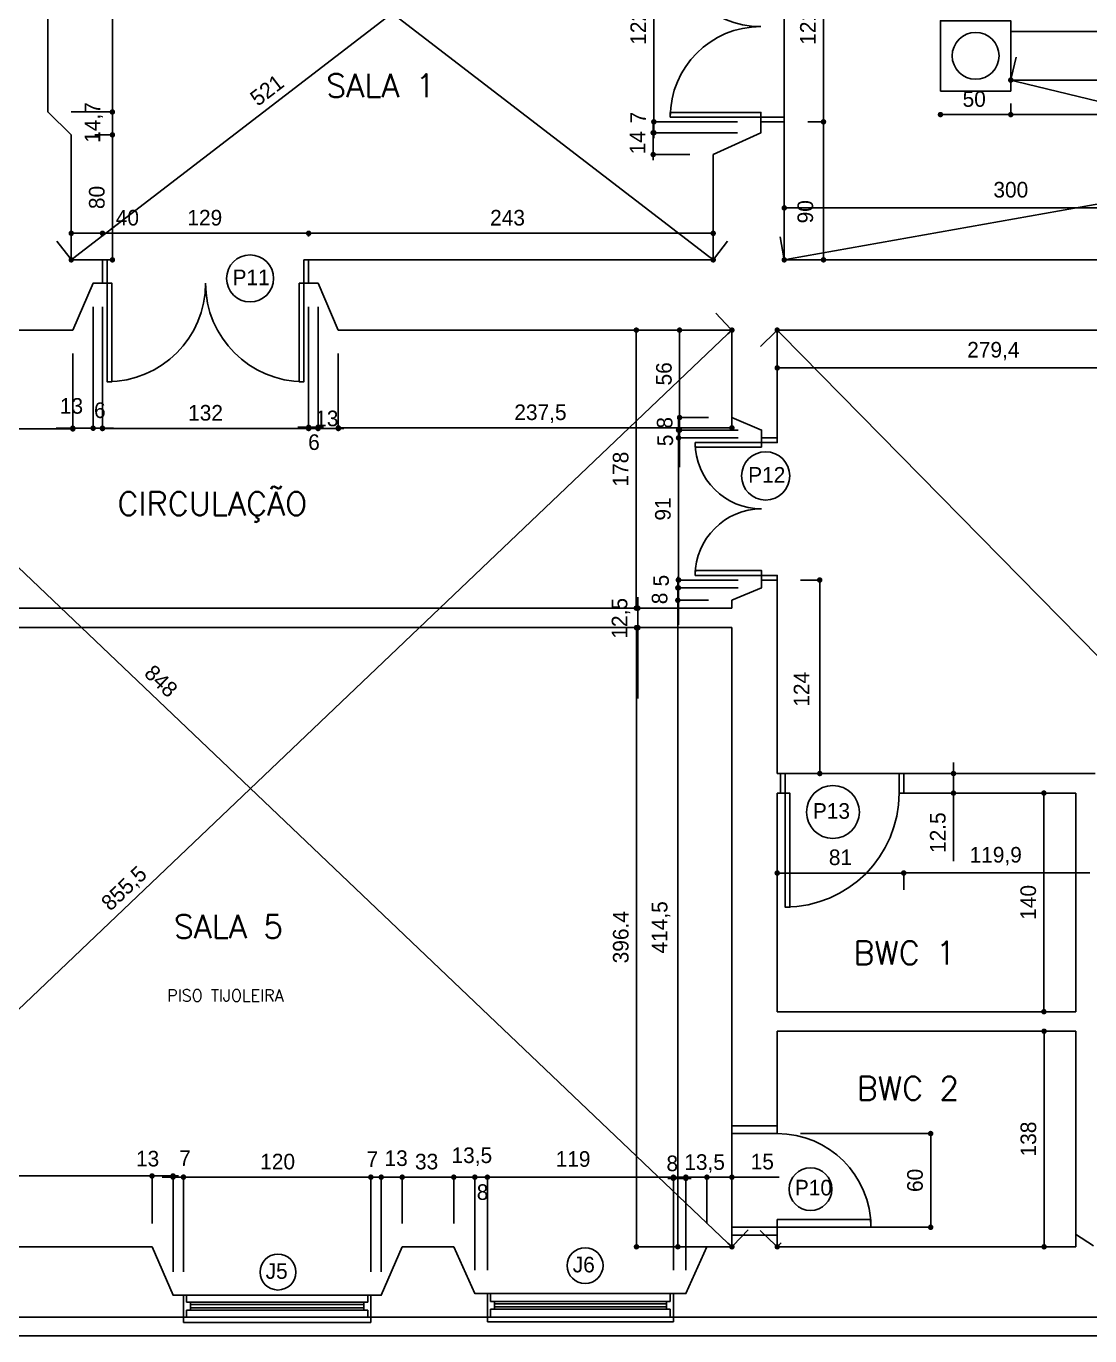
# Model space of a CAD drawing. Extents: x -1098 to 3016, y -832 to 644.
# Drawn here: x 2479.3 to 2615.4, y 141.3 to 309 of the extents above; entities that cross this region are included whole.
import ezdxf

# ---------------------------------------------------------------- set-up
doc = ezdxf.new("R2010")
doc.units = 0
doc.header["$MEASUREMENT"] = 0
doc.layers.get('0').update_dxf_attribs({"linetype": 'CONTINUOUS'})
doc.layers.get('DEFPOINTS').update_dxf_attribs({"linetype": 'CONTINUOUS'})
for name, color, linetype in [('AUXILIARES', 4, 'CONTINUOUS'), ('COTAS', 1, 'CONTINUOUS'), ('COTAS_INTERNAS', 1, 'CONTINUOUS'), ('ESQUADRIAS', 2, 'CONTINUOUS'), ('PAREDES', 7, 'CONTINUOUS'), ('TEXTO', 3, 'CONTINUOUS'), ('VARANDA', 1, 'CONTINUOUS')]:
    doc.layers.add(name, color=color, linetype=linetype)
doc.styles.add('ROMANS', font='romans')
doc.dimstyles.new('ISO-25', dxfattribs={"dimtxt": 10, "dimasz": 3.5, "dimexe": 1.25, "dimexo": 15, "dimgap": 5, "dimtad": 1, "dimdec": 1, "dimtxsty": 'STANDARD', "dimblk": 'DOT', "dimcen": 2.5, "dimclrd": 1, "dimclre": 1, "dimclrt": 2, "dimazin": 3, "dimtfac": 1, "dimtdec": 1, "dimtmove": 0, "dimatfit": 3})

# ---------------------------------------------------------------- blocks, each defined once
blk = doc.blocks.new('_DOT')
at = {"color": 0, "linetype": 'BYBLOCK'}
blk.add_line((-0.5, 0), (-1, 0), dxfattribs=at)
at = {"color": 0, "linetype": 'BYBLOCK', "const_width": 0.5}
blk.add_lwpolyline([(-0.25, 0, 1), (0.25, 0, 1)], format="xyb", close=True, dxfattribs=at)
blk = doc.blocks.new('*D116')
at = {"color": 1, "linetype": 'BYBLOCK'}
for p, q in [((2597.99, 214.04), (2597.99, 214.74)), ((2594.02, 213.34), (2598.24, 213.34)), ((2597.99, 213.34), (2597.99, 210.84)), ((2594.02, 210.84), (2598.24, 210.84)), ((2597.99, 210.14), (2597.99, 202.11))]:
    blk.add_line(p, q, dxfattribs=at)
at = {"layer": 'DEFPOINTS', "color": 0, "linetype": 'BYBLOCK'}
for p in [(2591.02, 213.34), (2591.02, 210.84), (2597.99, 210.84)]:
    blk.add_point(p, dxfattribs=at)
at = {"color": 1, "linetype": 'BYBLOCK', "xscale": 0.7000000000000001, "yscale": 0.7000000000000001, "zscale": 0.7000000000000001}
for p, rotation in [((2597.99, 213.34), 270), ((2597.99, 210.84), 90)]:
    blk.add_blockref('_DOT', p, dxfattribs=dict(at, rotation=rotation))
at = {"color": 2, "linetype": 'BYBLOCK', "insert": (2595.99, 205.77), "char_height": 2, "attachment_point": 5, "rotation": 90}
blk.add_mtext('12.5', dxfattribs=at)
blk = doc.blocks.new('*D117')
at = {"color": 1, "linetype": 'BYBLOCK'}
for p, q in [((2610.65, 210.84), (2609.32, 210.84)), ((2609.57, 210.14), (2609.57, 183.54)), ((2610.65, 182.84), (2609.32, 182.84))]:
    blk.add_line(p, q, dxfattribs=at)
at = {"layer": 'DEFPOINTS', "color": 0, "linetype": 'BYBLOCK'}
for p in [(2613.65, 210.84), (2609.57, 182.84), (2613.65, 182.84)]:
    blk.add_point(p, dxfattribs=at)
at = {"color": 1, "linetype": 'BYBLOCK', "xscale": 0.7000000000000001, "yscale": 0.7000000000000001, "zscale": 0.7000000000000001}
for p, rotation in [((2609.57, 210.84), 90), ((2609.57, 182.84), 270)]:
    blk.add_blockref('_DOT', p, dxfattribs=dict(at, rotation=rotation))
at = {"color": 2, "linetype": 'BYBLOCK', "insert": (2607.57, 196.84), "char_height": 2, "attachment_point": 5, "rotation": 90}
blk.add_mtext('140', dxfattribs=at)
blk = doc.blocks.new('*D119')
at = {"color": 1, "linetype": 'BYBLOCK'}
for p, q in [((2566.62, 232.02), (2557.15, 232.02)), ((2557.4, 231.32), (2557.4, 153.44)), ((2566.62, 152.74), (2557.15, 152.74))]:
    blk.add_line(p, q, dxfattribs=at)
at = {"layer": 'DEFPOINTS', "color": 0, "linetype": 'BYBLOCK'}
for p in [(2569.62, 232.02), (2557.4, 152.74), (2569.62, 152.74)]:
    blk.add_point(p, dxfattribs=at)
at = {"color": 1, "linetype": 'BYBLOCK', "xscale": 0.7000000000000001, "yscale": 0.7000000000000001, "zscale": 0.7000000000000001}
for p, rotation in [((2557.4, 232.02), 90), ((2557.4, 152.74), 270)]:
    blk.add_blockref('_DOT', p, dxfattribs=dict(at, rotation=rotation))
at = {"color": 2, "linetype": 'BYBLOCK', "insert": (2555.4, 192.38), "char_height": 2, "attachment_point": 5, "rotation": 90}
blk.add_mtext('396.4', dxfattribs=at)
blk = doc.blocks.new('*D120')
at = {"color": 1, "linetype": 'BYBLOCK'}
for p, q in [((2575.42, 198.44), (2575.42, 200.85)), ((2590.92, 200.6), (2576.12, 200.6)), ((2591.62, 198.44), (2591.62, 200.85))]:
    blk.add_line(p, q, dxfattribs=at)
at = {"layer": 'DEFPOINTS', "color": 0, "linetype": 'BYBLOCK'}
for p in [(2575.42, 200.6), (2575.42, 195.44), (2591.62, 195.44)]:
    blk.add_point(p, dxfattribs=at)
at = {"color": 1, "linetype": 'BYBLOCK', "xscale": 0.7000000000000001, "yscale": 0.7000000000000001, "zscale": 0.7000000000000001, "rotation": 180}
blk.add_blockref('_DOT', (2575.42, 200.6), dxfattribs=at)
at = {"color": 1, "linetype": 'BYBLOCK', "xscale": 0.7000000000000001, "yscale": 0.7000000000000001, "zscale": 0.7000000000000001}
blk.add_blockref('_DOT', (2591.62, 200.6), dxfattribs=at)
at = {"color": 2, "linetype": 'BYBLOCK', "insert": (2583.52, 202.6), "char_height": 2, "attachment_point": 5}
blk.add_mtext('81', dxfattribs=at)
blk = doc.blocks.new('*D121')
at = {"color": 1, "linetype": 'BYBLOCK'}
for p, q in [((2610.65, 180.34), (2609.34, 180.34)), ((2609.59, 179.64), (2609.59, 153.44)), ((2610.65, 152.74), (2609.34, 152.74))]:
    blk.add_line(p, q, dxfattribs=at)
at = {"layer": 'DEFPOINTS', "color": 0, "linetype": 'BYBLOCK'}
for p in [(2613.65, 180.34), (2609.59, 152.74), (2613.65, 152.74)]:
    blk.add_point(p, dxfattribs=at)
at = {"color": 1, "linetype": 'BYBLOCK', "xscale": 0.7000000000000001, "yscale": 0.7000000000000001, "zscale": 0.7000000000000001}
for p, rotation in [((2609.59, 180.34), 90), ((2609.59, 152.74), 270)]:
    blk.add_blockref('_DOT', p, dxfattribs=dict(at, rotation=rotation))
at = {"color": 2, "linetype": 'BYBLOCK', "insert": (2607.59, 166.54), "char_height": 2, "attachment_point": 5, "rotation": 90}
blk.add_mtext('138', dxfattribs=at)
blk = doc.blocks.new('*D122')
at = {"color": 1, "linetype": 'BYBLOCK'}
for p, q in [((2578.42, 167.24), (2595.32, 167.24)), ((2595.07, 166.54), (2595.07, 155.94)), ((2577.4, 155.24), (2595.32, 155.24))]:
    blk.add_line(p, q, dxfattribs=at)
at = {"layer": 'DEFPOINTS', "color": 0, "linetype": 'BYBLOCK'}
for p in [(2575.42, 167.24), (2574.4, 155.24), (2595.07, 155.24)]:
    blk.add_point(p, dxfattribs=at)
at = {"color": 1, "linetype": 'BYBLOCK', "xscale": 0.7000000000000001, "yscale": 0.7000000000000001, "zscale": 0.7000000000000001}
for p, rotation in [((2595.07, 167.24), 90), ((2595.07, 155.24), 270)]:
    blk.add_blockref('_DOT', p, dxfattribs=dict(at, rotation=rotation))
at = {"color": 2, "linetype": 'BYBLOCK', "insert": (2593.07, 161.24), "char_height": 2, "attachment_point": 5, "rotation": 90}
blk.add_mtext('60', dxfattribs=at)
blk = doc.blocks.new('*D126')
at = {"color": 1, "linetype": 'BYBLOCK'}
for p, q in [((2566.62, 270.12), (2562.67, 270.12)), ((2562.92, 269.42), (2562.92, 259.62)), ((2566.62, 258.92), (2562.67, 258.92))]:
    blk.add_line(p, q, dxfattribs=at)
at = {"layer": 'DEFPOINTS', "color": 0, "linetype": 'BYBLOCK'}
for p in [(2569.62, 270.12), (2562.92, 258.92), (2569.62, 258.92)]:
    blk.add_point(p, dxfattribs=at)
at = {"color": 1, "linetype": 'BYBLOCK', "xscale": 0.7000000000000001, "yscale": 0.7000000000000001, "zscale": 0.7000000000000001}
for p, rotation in [((2562.92, 270.12), 90), ((2562.92, 258.92), 270)]:
    blk.add_blockref('_DOT', p, dxfattribs=dict(at, rotation=rotation))
at = {"color": 2, "linetype": 'BYBLOCK', "insert": (2560.92, 264.52), "char_height": 2, "attachment_point": 5, "rotation": 90}
blk.add_mtext('56', dxfattribs=at)
blk = doc.blocks.new('*D127')
at = {"color": 1, "linetype": 'BYBLOCK'}
for p, q in [((2489.02, 273.12), (2489.02, 257.27)), ((2515.42, 273.12), (2515.42, 257.27)), ((2489.72, 257.52), (2514.72, 257.52))]:
    blk.add_line(p, q, dxfattribs=at)
at = {"layer": 'DEFPOINTS', "color": 0, "linetype": 'BYBLOCK'}
for p in [(2489.02, 276.12), (2515.42, 276.12), (2515.42, 257.52)]:
    blk.add_point(p, dxfattribs=at)
at = {"color": 1, "linetype": 'BYBLOCK', "xscale": 0.7000000000000001, "yscale": 0.7000000000000001, "zscale": 0.7000000000000001, "rotation": 180}
blk.add_blockref('_DOT', (2489.02, 257.52), dxfattribs=at)
at = {"color": 1, "linetype": 'BYBLOCK', "xscale": 0.7000000000000001, "yscale": 0.7000000000000001, "zscale": 0.7000000000000001}
blk.add_blockref('_DOT', (2515.42, 257.52), dxfattribs=at)
at = {"color": 2, "linetype": 'BYBLOCK', "insert": (2502.22, 259.52), "char_height": 2, "attachment_point": 5}
blk.add_mtext('132', dxfattribs=at)
blk = doc.blocks.new('*D128')
at = {"color": 1, "linetype": 'BYBLOCK'}
for p, q in [((2570.42, 256.32), (2562.54, 256.32)), ((2562.79, 255.62), (2562.79, 238.82)), ((2570.42, 238.12), (2562.54, 238.12))]:
    blk.add_line(p, q, dxfattribs=at)
at = {"layer": 'DEFPOINTS', "color": 0, "linetype": 'BYBLOCK'}
for p in [(2573.42, 256.32), (2562.79, 238.12), (2573.42, 238.12)]:
    blk.add_point(p, dxfattribs=at)
at = {"color": 1, "linetype": 'BYBLOCK', "xscale": 0.7000000000000001, "yscale": 0.7000000000000001, "zscale": 0.7000000000000001}
for p, rotation in [((2562.79, 256.32), 90), ((2562.79, 238.12), 270)]:
    blk.add_blockref('_DOT', p, dxfattribs=dict(at, rotation=rotation))
at = {"color": 2, "linetype": 'BYBLOCK', "insert": (2560.79, 247.22), "char_height": 2, "attachment_point": 5, "rotation": 90}
blk.add_mtext('91', dxfattribs=at)
blk = doc.blocks.new('*D129')
at = {"color": 1, "linetype": 'BYBLOCK'}
for p, q in [((2566.62, 270.12), (2557.13, 270.12)), ((2557.38, 269.42), (2557.38, 235.22)), ((2566.62, 234.52), (2557.13, 234.52))]:
    blk.add_line(p, q, dxfattribs=at)
at = {"layer": 'DEFPOINTS', "color": 0, "linetype": 'BYBLOCK'}
for p in [(2569.62, 270.12), (2557.38, 234.52), (2569.62, 234.52)]:
    blk.add_point(p, dxfattribs=at)
at = {"color": 1, "linetype": 'BYBLOCK', "xscale": 0.7000000000000001, "yscale": 0.7000000000000001, "zscale": 0.7000000000000001}
for p, rotation in [((2557.38, 270.12), 90), ((2557.38, 234.52), 270)]:
    blk.add_blockref('_DOT', p, dxfattribs=dict(at, rotation=rotation))
at = {"color": 2, "linetype": 'BYBLOCK', "insert": (2555.38, 252.32), "char_height": 2, "attachment_point": 5, "rotation": 90}
blk.add_mtext('178', dxfattribs=at)

msp = doc.modelspace()

# ---------------------------------------------------------------- linework, layer by layer
at = {"layer": 'AUXILIARES', "color": 1}
msp.add_lwpolyline([(2576.323, 320.595), (2576.323, 297.395)], dxfattribs=at)
at = {"layer": 'COTAS', "color": 1}
for p, q in [((2581.343, 297.495), (2581.343, 320.495)), ((2606.033, 305.054), (2605.383, 302.383)), ((2606.004, 301.974), (2699.143, 279.285)), ((2577.013, 279.242), (2691.534, 299.597)), ((2605.323, 299.14), (2605.323, 297.469)), ((2596.323, 297.74), (2596.323, 297.469)), ((2597.023, 297.719), (2604.623, 297.719)), ((2605.323, 297.74), (2605.323, 297.469)), ((2606.023, 297.719), (2691.523, 297.719)), ((2579.323, 296.795), (2581.593, 296.795)), ((2579.323, 296.795), (2581.593, 296.795)), ((2581.343, 279.82), (2581.343, 296.095)), ((2576.323, 282.12), (2576.323, 286.018)), ((2577.023, 285.768), (2635.843, 285.768)), ((2575.798, 282.073), (2576.28, 279.366)), ((2579.323, 279.12), (2581.593, 279.12)), ((2578.423, 238.12), (2581.117, 238.12)), ((2578.423, 213.34), (2581.117, 213.34)), ((2591.623, 198.44), (2591.623, 200.855))]:
    msp.add_line(p, q, dxfattribs=at)
at = {"layer": 'COTAS_INTERNAS', "color": 1}
for p, q in [((2485.578, 279.546), (2566.668, 341.893)), ((2485.578, 341.893), (2566.668, 279.546)), ((2490.294, 323.96), (2490.294, 298.76)), ((2559.624, 320.495), (2559.624, 297.495)), ((2490.294, 298.76), (2490.294, 299.46)), ((2485.023, 298.06), (2490.544, 298.06)), ((2485.023, 298.06), (2490.544, 298.06)), ((2490.294, 298.06), (2490.294, 295.12)), ((2559.629, 297.495), (2559.629, 298.195)), ((2570.323, 295.395), (2559.29, 295.395)), ((2570.323, 296.795), (2559.374, 296.795)), ((2570.323, 296.795), (2559.379, 296.795)), ((2570.323, 295.395), (2559.379, 295.395)), ((2559.54, 296.095), (2559.54, 296.795)), ((2559.54, 295.395), (2559.54, 292.595)), ((2559.629, 296.795), (2559.629, 295.395)), ((2488.023, 295.12), (2490.544, 295.12)), ((2488.023, 295.12), (2490.544, 295.12)), ((2490.294, 294.42), (2490.294, 279.82)), ((2490.294, 294.42), (2490.294, 286.053)), ((2564.223, 292.595), (2559.29, 292.595)), ((2564.223, 292.595), (2559.29, 292.595)), ((2485.023, 282.12), (2485.023, 282.77)), ((2485.723, 282.52), (2488.323, 282.52)), ((2489.023, 282.12), (2489.023, 282.77)), ((2489.023, 282.12), (2489.023, 282.77)), ((2489.023, 282.52), (2494.723, 282.52)), ((2489.723, 282.52), (2514.723, 282.52)), ((2515.423, 282.12), (2515.423, 282.77)), ((2515.423, 282.12), (2515.423, 282.767)), ((2516.123, 282.517), (2566.523, 282.517)), ((2567.223, 282.12), (2567.223, 282.767)), ((2483.195, 281.498), (2484.871, 279.318)), ((2569.052, 281.498), (2567.376, 279.318)), ((2488.023, 279.12), (2490.544, 279.12)), ((2487.823, 273.12), (2487.823, 257.309)), ((2487.823, 273.12), (2487.823, 257.309)), ((2489.023, 273.12), (2489.023, 264.774)), ((2489.023, 273.12), (2489.023, 257.309)), ((2515.423, 273.12), (2515.423, 257.426)), ((2516.623, 273.12), (2516.623, 257.273)), ((2516.623, 273.12), (2516.623, 257.426)), ((2567.555, 272.293), (2569.451, 270.301)), ((2446.83, 153.222), (2569.116, 269.637)), ((2446.83, 269.637), (2569.116, 153.222)), ((2573.284, 268.017), (2575.245, 269.944)), ((2575.914, 269.62), (2690.293, 153.239)), ((2485.223, 267.12), (2485.223, 257.224)), ((2485.223, 267.12), (2485.223, 257.309)), ((2519.223, 267.12), (2519.223, 257.273)), ((2519.223, 267.12), (2519.223, 257.355)), ((2569.623, 267.12), (2569.623, 257.355)), ((2575.423, 267.12), (2575.423, 265.028)), ((2576.123, 265.278), (2631.703, 265.278)), ((2562.92, 259.62), (2562.92, 260.32)), ((2566.623, 258.92), (2562.67, 258.92)), ((2562.787, 258.02), (2562.787, 258.72)), ((2562.92, 258.92), (2562.92, 257.32)), ((2484.523, 257.474), (2447.023, 257.474)), ((2487.123, 257.559), (2483.09, 257.559)), ((2487.823, 257.559), (2485.223, 257.559)), ((2489.023, 257.559), (2487.823, 257.559)), ((2488.523, 257.559), (2489.223, 257.559)), ((2489.723, 257.559), (2490.423, 257.559)), ((2514.723, 257.676), (2514.023, 257.676)), ((2515.923, 257.523), (2515.223, 257.523)), ((2515.423, 257.676), (2516.623, 257.676)), ((2516.623, 257.523), (2519.223, 257.523)), ((2519.923, 257.605), (2568.923, 257.605)), ((2570.423, 257.32), (2562.537, 257.32)), ((2570.423, 257.32), (2562.67, 257.32)), ((2562.787, 257.32), (2562.787, 256.32)), ((2562.92, 256.62), (2562.92, 252.586)), ((2570.423, 256.32), (2562.537, 256.32)), ((2562.787, 255.62), (2562.787, 251.586)), ((2562.695, 237.82), (2562.695, 238.52)), ((2562.763, 238.82), (2562.763, 239.52)), ((2570.423, 237.12), (2562.445, 237.12)), ((2570.423, 238.12), (2562.513, 238.12)), ((2570.423, 237.12), (2562.513, 237.12)), ((2562.695, 237.12), (2562.695, 235.52)), ((2562.763, 238.12), (2562.763, 237.12)), ((2580.867, 214.04), (2580.867, 237.42)), ((2557.58, 235.22), (2557.58, 235.92)), ((2566.623, 235.52), (2562.445, 235.52)), ((2566.623, 235.52), (2562.445, 235.52)), ((2562.695, 234.82), (2562.695, 153.44)), ((2562.695, 234.82), (2562.695, 230.786)), ((2562.763, 236.42), (2562.763, 232.386)), ((2566.623, 234.52), (2557.33, 234.52)), ((2557.58, 234.52), (2557.58, 232.02)), ((2566.623, 232.02), (2557.33, 232.02)), ((2557.58, 231.32), (2557.58, 222.953)), ((2615.446, 200.605), (2592.323, 200.605)), ((2447.023, 161.813), (2494.668, 161.813)), ((2494.668, 161.813), (2493.968, 161.813)), ((2495.018, 161.813), (2494.668, 161.813)), ((2495.018, 161.813), (2494.668, 161.813)), ((2495.368, 155.74), (2495.368, 162.063)), ((2495.368, 155.74), (2495.368, 162.063)), ((2495.368, 161.813), (2498.055, 161.813)), ((2497.355, 161.665), (2496.655, 161.665)), ((2498.055, 149.54), (2498.055, 162.063)), ((2498.055, 149.54), (2498.055, 161.915)), ((2498.055, 161.665), (2499.386, 161.665)), ((2498.405, 161.813), (2498.755, 161.813)), ((2499.386, 149.54), (2499.386, 161.915)), ((2499.386, 149.54), (2499.386, 161.901)), ((2500.086, 161.665), (2507.12, 161.665)), ((2500.086, 161.651), (2522.686, 161.651)), ((2522.686, 161.651), (2515.653, 161.651)), ((2524.018, 161.651), (2523.318, 161.651)), ((2523.386, 149.54), (2523.386, 161.901)), ((2523.386, 149.54), (2523.386, 161.901)), ((2524.718, 161.651), (2523.386, 161.651)), ((2524.718, 149.54), (2524.718, 161.901)), ((2524.718, 149.54), (2524.718, 161.901)), ((2524.718, 161.651), (2527.404, 161.651)), ((2525.418, 161.651), (2526.118, 161.651)), ((2527.404, 155.74), (2527.404, 161.901)), ((2527.404, 155.74), (2527.404, 161.901)), ((2528.104, 161.651), (2533.304, 161.651)), ((2528.104, 161.651), (2536.471, 161.651)), ((2533.304, 161.651), (2532.604, 161.651)), ((2534.004, 155.74), (2534.004, 161.901)), ((2534.004, 155.74), (2534.004, 161.901)), ((2534.004, 161.651), (2536.704, 161.651)), ((2536.004, 161.651), (2535.304, 161.651)), ((2536.704, 149.74), (2536.704, 161.901)), ((2536.704, 149.74), (2536.704, 161.901)), ((2536.704, 161.651), (2538.304, 161.651)), ((2537.404, 161.651), (2545.771, 161.651)), ((2538.304, 149.74), (2538.304, 161.901)), ((2538.304, 149.74), (2538.304, 161.901)), ((2539.004, 161.651), (2561.423, 161.651)), ((2539.004, 161.651), (2543.038, 161.651)), ((2562.123, 149.74), (2562.123, 161.901)), ((2562.123, 149.74), (2562.123, 161.753)), ((2563.723, 161.503), (2562.123, 161.503)), ((2563.023, 161.651), (2562.323, 161.651)), ((2563.723, 149.74), (2563.723, 161.901)), ((2563.723, 149.74), (2563.723, 161.753)), ((2563.723, 161.651), (2566.423, 161.651)), ((2565.723, 161.649), (2565.023, 161.649)), ((2566.423, 155.74), (2566.423, 161.901)), ((2566.423, 155.74), (2566.423, 161.899)), ((2566.423, 161.649), (2569.623, 161.649)), ((2567.123, 161.651), (2575.49, 161.651)), ((2569.623, 155.74), (2569.623, 161.899)), ((2570.323, 161.649), (2575.69, 161.649)), ((2571.692, 154.913), (2569.796, 152.921)), ((2573.249, 154.807), (2575.242, 152.912)), ((2613.615, 154.349), (2615.935, 152.874)), ((2566.623, 152.74), (2562.445, 152.74))]:
    msp.add_line(p, q, dxfattribs=at)
at = {"layer": 'COTAS_INTERNAS', "color": 1, "const_width": 0.35}
for points in [[(2495.193, 161.813, 1), (2495.543, 161.813, 1)], [(2495.193, 161.813, 1), (2495.543, 161.813, 1)], [(2498.23, 161.813, 1), (2497.88, 161.813, 1)]]:
    msp.add_lwpolyline(points, format="xyb", close=True, dxfattribs=at)
at = {"layer": 'ESQUADRIAS'}
for points in [[(2573.323, 297.395), (2561.723, 297.395), (2561.723, 297.995), (2573.323, 297.995)], [(2573.323, 296.795), (2576.323, 296.795), (2576.323, 297.395), (2573.323, 297.395)], [(2489.023, 279.12), (2489.623, 279.12), (2489.623, 276.12), (2489.023, 276.12)], [(2514.823, 279.12), (2515.423, 279.12), (2515.423, 276.12), (2514.823, 276.12)], [(2489.623, 276.12), (2490.223, 276.12), (2490.223, 263.52), (2489.623, 263.52)], [(2514.223, 276.12), (2514.823, 276.12), (2514.823, 263.52), (2514.223, 263.52)], [(2573.423, 255.12), (2564.923, 255.12), (2564.923, 255.72), (2573.423, 255.72)], [(2573.423, 255.72), (2575.423, 255.72), (2575.423, 256.32), (2573.423, 256.32)], [(2573.423, 238.72), (2564.923, 238.72), (2564.923, 239.32), (2573.423, 239.32)], [(2573.423, 238.12), (2575.423, 238.12), (2575.423, 238.72), (2573.423, 238.72)], [(2575.823, 210.84), (2576.423, 210.84), (2576.423, 213.34), (2575.823, 213.34)], [(2591.023, 210.84), (2591.623, 210.84), (2591.623, 213.34), (2591.023, 213.34)], [(2576.423, 210.84), (2577.023, 210.84), (2577.023, 196.24), (2576.423, 196.24)]]:
    msp.add_lwpolyline(points, close=True, dxfattribs=at)
at = {"layer": 'ESQUADRIAS', "color": 1}
msp.add_lwpolyline([(2591.023, 213.34), (2576.423, 213.34)], dxfattribs=at)
at = {"layer": 'ESQUADRIAS'}
for points in [[(2575.423, 168.24), (2569.623, 168.24)], [(2569.623, 168.24), (2569.623, 167.24)], [(2575.423, 168.24), (2575.423, 167.24)], [(2575.423, 167.24), (2569.623, 167.24)], [(2569.623, 167.24), (2569.623, 155.24)], [(2575.423, 156.24), (2587.423, 156.24)], [(2575.423, 156.24), (2575.423, 155.24)], [(2587.423, 156.24), (2587.423, 155.24)], [(2575.423, 155.24), (2569.623, 155.24)], [(2569.623, 155.24), (2569.623, 154.24)], [(2575.423, 155.24), (2587.423, 155.24)], [(2575.423, 155.24), (2575.423, 154.24)], [(2575.423, 154.24), (2569.623, 154.24)], [(2499.786, 145.64), (2499.786, 146.54), (2499.386, 146.54)], [(2499.386, 146.54), (2499.786, 146.54)], [(2499.386, 146.54), (2499.386, 143.74), (2499.786, 143.74), (2499.786, 144.64)], [(2499.786, 146.54), (2522.986, 146.54)], [(2522.986, 145.64), (2522.986, 146.54), (2523.386, 146.54)], [(2523.386, 146.54), (2523.386, 143.74), (2522.986, 143.74), (2522.986, 144.64)], [(2523.386, 146.54), (2522.986, 146.54)], [(2538.304, 146.74), (2538.304, 143.74), (2538.704, 143.74), (2538.704, 144.74)], [(2538.704, 145.74), (2538.704, 146.74), (2538.304, 146.74)], [(2538.704, 146.74), (2561.723, 146.74)], [(2562.123, 146.74), (2562.123, 143.74), (2561.723, 143.74), (2561.723, 144.74)], [(2561.723, 145.74), (2561.723, 146.74), (2562.123, 146.74)], [(2499.786, 145.64), (2500.286, 145.64), (2500.286, 144.64), (2499.786, 144.64)], [(2522.486, 145.64), (2500.286, 145.64)], [(2522.486, 145.34), (2500.286, 145.34)], [(2522.486, 144.94), (2500.286, 144.94)], [(2522.486, 144.64), (2500.286, 144.64)], [(2522.986, 145.64), (2522.486, 145.64), (2522.486, 144.64), (2522.986, 144.64)], [(2538.704, 145.74), (2539.204, 145.74), (2539.204, 144.74), (2538.704, 144.74)], [(2561.304, 145.74), (2539.204, 145.74)], [(2561.223, 145.44), (2539.204, 145.44)], [(2561.223, 145.04), (2539.204, 145.04)], [(2561.304, 144.74), (2539.204, 144.74)], [(2561.723, 145.74), (2561.223, 145.74), (2561.223, 144.74), (2561.723, 144.74)], [(2499.386, 143.64), (2499.386, 143.04)], [(2523.386, 143.04), (2499.386, 143.04)], [(2522.986, 143.74), (2499.786, 143.74)], [(2523.386, 143.74), (2523.386, 143.04)], [(2538.304, 143.74), (2538.304, 143.14)], [(2562.123, 143.14), (2538.304, 143.14)], [(2561.723, 143.74), (2538.704, 143.74)], [(2562.123, 143.74), (2562.123, 143.14)]]:
    msp.add_lwpolyline(points, dxfattribs=at)
at = {"layer": 'ESQUADRIAS', "color": 1}
for centre, radius, start, end in [((2573.323, 320.595), 11.6, 180, 270), ((2573.323, 297.395), 11.6, 90, 180), ((2489.623, 276.12), 12.6, 270, 0), ((2514.823, 276.12), 12.6, 180, 270), ((2573.423, 255.72), 8.5, 180, 270), ((2573.423, 238.72), 8.5, 90, 180), ((2576.423, 210.84), 14.6, 270, 0), ((2575.423, 155.24), 12, 0, 90)]:
    msp.add_arc(centre, radius, start, end, dxfattribs=at)
at = {"layer": 'PAREDES'}
for points in [[(2485.023, 295.12), (2482.023, 298.06), (2482.023, 324.66), (2485.023, 327.6)], [(2567.223, 292.595), (2573.323, 295.395), (2573.323, 296.795), (2576.323, 296.795)], [(2573.323, 296.795), (2573.323, 295.395)], [(2576.323, 296.795), (2576.323, 279.12)], [(2485.023, 295.12), (2485.023, 279.12)], [(2567.223, 292.595), (2567.223, 279.12)], [(2576.323, 282.34), (2576.323, 279.12)], [(2485.023, 279.12), (2489.023, 279.12)], [(2489.023, 279.12), (2489.023, 276.12), (2487.823, 276.12), (2485.223, 270.12)], [(2515.423, 276.12), (2515.423, 279.12)], [(2515.423, 279.12), (2515.423, 276.12), (2516.623, 276.12), (2519.223, 270.12)], [(2515.423, 279.12), (2567.223, 279.12)], [(2576.323, 279.12), (2636.543, 279.12)], [(2446.323, 270.12), (2485.223, 270.12)], [(2519.223, 270.12), (2569.623, 270.12)], [(2569.623, 270.12), (2569.623, 258.92)], [(2575.423, 270.12), (2632.403, 270.12)], [(2575.423, 270.12), (2575.423, 256.32)], [(2569.623, 258.92), (2573.423, 257.32), (2573.423, 256.32), (2575.423, 256.32)], [(2569.623, 235.52), (2573.423, 237.12), (2573.423, 238.12), (2575.423, 238.12)], [(2575.423, 238.12), (2575.423, 213.34)], [(2569.623, 235.52), (2569.623, 234.52)], [(2464.361, 234.52), (2569.623, 234.52)], [(2465.147, 232.02), (2569.623, 232.02)], [(2569.623, 232.02), (2569.623, 168.24)], [(2575.823, 213.34), (2575.423, 213.34)], [(2575.823, 213.34), (2575.823, 210.84)], [(2591.623, 213.34), (2616.146, 213.34)], [(2591.623, 210.84), (2591.623, 213.34)], [(2575.423, 210.84), (2575.423, 192.94)], [(2575.823, 210.84), (2575.423, 210.84)], [(2575.423, 210.84), (2575.823, 210.84)], [(2591.023, 210.84), (2613.646, 210.84)], [(2613.646, 182.84), (2613.646, 210.84)], [(2575.423, 192.94), (2575.423, 182.84)], [(2575.423, 182.84), (2613.646, 182.84)], [(2575.423, 180.34), (2575.423, 168.24)], [(2575.423, 180.34), (2613.646, 180.34)], [(2613.646, 152.74), (2613.646, 180.34)], [(2569.623, 168.24), (2575.423, 168.24)], [(2446.323, 152.74), (2495.368, 152.74)], [(2499.386, 143.74), (2499.386, 146.54), (2498.055, 146.54), (2495.368, 152.74)], [(2523.386, 143.74), (2523.386, 146.54), (2524.718, 146.54), (2527.404, 152.74)], [(2527.404, 152.74), (2534.004, 152.74)], [(2538.304, 143.74), (2538.304, 146.74), (2536.704, 146.74), (2534.004, 152.74)], [(2562.123, 143.74), (2562.123, 146.74), (2563.723, 146.74), (2566.423, 152.74)], [(2566.423, 152.74), (2569.623, 152.74)], [(2569.623, 154.24), (2575.423, 154.24)], [(2569.623, 154.24), (2569.623, 152.74)], [(2575.423, 154.24), (2575.423, 152.74)], [(2575.423, 152.74), (2613.646, 152.74)], [(2536.704, 146.74), (2538.304, 146.74)], [(2562.123, 146.74), (2563.723, 146.74)], [(2396.386, 143.74), (2499.386, 143.74)], [(2523.386, 143.74), (2538.304, 143.74)], [(2562.123, 143.74), (2637.186, 143.74)]]:
    msp.add_lwpolyline(points, dxfattribs=at)
at = {"layer": 'TEXTO', "color": 1}
for centre, radius in [((2507.92, 276.741), 3.009), ((2573.941, 251.449), 3.089), ((2582.554, 208.413), 3.385), ((2579.683, 160.116), 2.741), ((2550.821, 150.325), 2.298), ((2511.495, 149.5), 2.298)]:
    msp.add_circle(centre, radius, dxfattribs=at)
at = {"layer": 'VARANDA', "color": 3}
msp.add_lwpolyline([(2596.323, 300.74), (2605.323, 300.74), (2605.323, 309.74), (2596.323, 309.74)], close=True, dxfattribs=at)
for points in [[(2605.323, 308.34), (2692.223, 308.34)], [(2605.323, 302.14), (2692.223, 302.14)], [(2396.386, 141.34), (2702.223, 141.34)]]:
    msp.add_lwpolyline(points, dxfattribs=at)
msp.add_circle((2600.823, 305.24), 3, dxfattribs=at)

# ---------------------------------------------------------------- block references
at = {"layer": 'COTAS', "color": 1, "yscale": 0.7000000000000001, "zscale": 0.7000000000000001}
for p, xscale, rotation in [((2605.323, 302.14), 0.7000000000000002, 166.3095101187703), ((2581.343, 296.795), 0.7000000000000001, 270), ((2581.343, 296.795), 0.7000000000000001, 90), ((2596.323, 297.719), 0.7000000000000001, 180), ((2605.323, 297.719), 0.7000000000000001, 180), ((2576.323, 285.768), 0.7000000000000001, 180), ((2576.323, 279.12), 0.7, 190.078197297835), ((2581.343, 279.12), 0.7000000000000001, 270), ((2580.867, 238.12), 0.7000000000000001, 90), ((2580.867, 213.34), 0.7000000000000001, 270)]:
    msp.add_blockref('_DOT', p, dxfattribs=dict(at, xscale=xscale, rotation=rotation))
at = {"layer": 'COTAS', "color": 1, "xscale": 0.7000000000000001, "yscale": 0.7000000000000001, "zscale": 0.7000000000000001}
msp.add_blockref('_DOT', (2605.323, 297.719), dxfattribs=at)
at = {"layer": 'COTAS_INTERNAS', "color": 1, "yscale": 0.7000000000000001, "zscale": 0.7000000000000001}
for p, xscale, rotation in [((2490.294, 298.06), 0.7000000000000001, 270), ((2490.294, 298.06), 0.7000000000000001, 270), ((2559.624, 296.795), 0.7000000000000001, 270), ((2559.629, 296.795), 0.7000000000000001, 270), ((2490.294, 295.12), 0.7000000000000001, 90), ((2490.294, 295.12), 0.7000000000000001, 90), ((2559.54, 295.395), 0.7000000000000001, 270), ((2559.629, 295.395), 0.7000000000000001, 90), ((2559.54, 292.595), 0.7000000000000001, 90), ((2559.54, 292.595), 0.7000000000000001, 90), ((2485.023, 282.52), 0.7000000000000001, 180), ((2489.023, 282.52), 0.7000000000000001, 180), ((2515.423, 282.517), 0.7000000000000001, 180), ((2485.023, 279.12), 0.7, 217.5551154256389), ((2490.294, 279.12), 0.7000000000000001, 270), ((2567.223, 279.12), 0.7000000000000001, 322.4448845743611), ((2569.623, 270.12), 0.7000000000000001, 43.59098124168379), ((2575.423, 270.12), 0.7000000000000001, 134.5027302198653), ((2575.423, 265.278), 0.7000000000000001, 180), ((2562.92, 258.92), 0.7000000000000001, 270), ((2487.823, 257.559), 0.7000000000000001, 180), ((2489.023, 257.559), 0.7000000000000001, 180), ((2516.623, 257.676), 0.7000000000000001, 180), ((2519.223, 257.605), 0.7000000000000001, 180), ((2519.223, 257.523), 0.7000000000000001, 180), ((2562.787, 257.32), 0.7000000000000001, 270), ((2562.787, 256.32), 0.7000000000000001, 90), ((2562.92, 257.32), 0.7000000000000001, 90), ((2562.763, 238.12), 0.7000000000000001, 270), ((2562.695, 237.12), 0.7000000000000001, 270), ((2562.763, 237.12), 0.7000000000000001, 90), ((2557.58, 234.52), 0.7000000000000001, 270), ((2562.695, 235.52), 0.7000000000000001, 90), ((2562.695, 235.52), 0.7000000000000001, 90), ((2557.58, 232.02), 0.7000000000000001, 90), ((2591.623, 200.605), 0.7000000000000001, 180), ((2499.386, 161.665), 0.7000000000000001, 180), ((2499.386, 161.651), 0.7000000000000001, 180), ((2524.718, 161.651), 0.7000000000000001, 180), ((2527.404, 161.651), 0.7000000000000001, 180), ((2527.404, 161.651), 0.7000000000000001, 180), ((2536.704, 161.651), 0.7000000000000001, 180), ((2538.304, 161.651), 0.7000000000000001, 180), ((2538.304, 161.651), 0.7000000000000001, 180), ((2563.723, 161.503), 0.7000000000000001, 180), ((2566.423, 161.651), 0.7000000000000001, 180), ((2569.623, 161.649), 0.7000000000000001, 180), ((2562.695, 152.74), 0.7000000000000001, 270), ((2569.623, 152.74), 0.7000000000000001, 316.4090187583162), ((2575.423, 152.74), 0.7, 226.4440876372521)]:
    msp.add_blockref('_DOT', p, dxfattribs=dict(at, xscale=xscale, rotation=rotation))
at = {"layer": 'COTAS_INTERNAS', "color": 1, "xscale": 0.7000000000000001, "yscale": 0.7000000000000001, "zscale": 0.7000000000000001}
for p in [(2489.023, 282.52), (2515.423, 282.52), (2567.223, 282.517), (2485.223, 257.559), (2485.223, 257.474), (2487.823, 257.559), (2515.423, 257.676), (2516.623, 257.523), (2569.623, 257.605), (2498.055, 161.665), (2523.386, 161.651), (2523.386, 161.651), (2524.718, 161.651), (2534.004, 161.651), (2534.004, 161.651), (2536.704, 161.651), (2562.123, 161.651), (2562.123, 161.503), (2563.723, 161.651), (2566.423, 161.649)]:
    msp.add_blockref('_DOT', p, dxfattribs=at)

# ---------------------------------------------------------------- texts
at = {"layer": 'COTAS', "color": 2}
for s, p in [('121', (2580.343, 306.661)), ('90', (2580.009, 283.791))]:
    msp.add_text(s, height=2, rotation=90, dxfattribs=at).set_placement(p)
for s, p in [('50', (2599.157, 298.719)), ('300', (2603.1, 287.102))]:
    msp.add_text(s, height=2, dxfattribs=at).set_placement(p)
at = {"layer": 'COTAS_INTERNAS', "color": 2}
for s, rotation, p in [('122', 90, (2558.624, 306.661)), ('521', 37.55512, (2508.921, 298.7)), ('14,7', 90, (2488.73, 294.105)), ('7', 90, (2558.629, 296.578)), ('14', 90, (2558.54, 292.629)), ('80', 90, (2489.294, 285.62)), ('848', 316.40902, (2494.227, 225.996)), ('124', 90, (2579.534, 221.896)), ('855,5', 43.59098, (2490.033, 195.633)), ('414,5', 90, (2561.361, 190.296))]:
    msp.add_text(s, height=2, rotation=rotation, dxfattribs=at).set_placement(p)
for s, p in [('40', (2490.723, 283.52)), ('129', (2499.89, 283.52)), ('243', (2538.657, 283.517)), ('279,4', (2599.747, 266.612)), ('237,5', (2541.757, 258.605)), ('119,9', (2600.052, 201.938)), ('13', (2493.31, 163.029)), ('7', (2498.843, 163.091)), ('120', (2509.22, 162.651)), ('7', (2522.837, 162.964)), ('13', (2525.137, 163.088)), ('33', (2529.038, 162.651)), ('13,5', (2533.716, 163.461)), ('119', (2547.047, 162.985)), ('8', (2561.24, 162.424)), ('13,5', (2563.52, 162.589)), ('15', (2572.023, 162.649)), ('8', (2536.948, 158.743))]:
    msp.add_text(s, height=2, dxfattribs=at).set_placement(p)
at = {"layer": 'COTAS_INTERNAS', "color": 2, "char_height": 2, "attachment_point": 5}
for s, insert in [('13', (2485.054, 260.406)), ('6', (2488.686, 259.851)), ('13', (2517.75, 258.797)), ('6', (2516.104, 255.761))]:
    msp.add_mtext(s, dxfattribs=dict(at, insert=insert))
at = {"layer": 'COTAS_INTERNAS', "color": 2, "char_height": 2, "attachment_point": 5, "rotation": 90}
for s, insert in [('8', (2561.023, 258.249)), ('5', (2561.094, 256.001)), ('5', (2560.556, 238.04)), ('12,5', (2555.413, 233.217)), ('8', (2560.371, 235.764))]:
    msp.add_mtext(s, dxfattribs=dict(at, insert=insert))
at = {"layer": 'TEXTO', "style": 'ROMANS'}
for s, height, p in [('SALA 1', 3, (2517.668, 299.93)), ('CIRCULAÇÃO', 3, (2490.95, 246.393)), ('SALA 5', 3, (2498.146, 192.254)), ('BWC 1 ', 3, (2585.195, 188.871)), ('PISO TIJOLEIRA', 1.5, (2497.307, 184.167)), ('BWC 2', 3, (2585.619, 171.53))]:
    msp.add_text(s, height=height, dxfattribs=at).set_placement(p)
at = {"layer": 'TEXTO', "color": 2}
for s, p in [('P11', (2505.679, 275.877)), ('P12', (2571.701, 250.586)), ('P13', (2579.983, 207.549)), ('P10', (2577.68, 159.313)), ('J6', (2549.239, 149.461)), ('J5', (2509.912, 148.637))]:
    msp.add_text(s, height=2, dxfattribs=at).set_placement(p)

# ---------------------------------------------------------------- dimensions: what is measured, and where the dimension line sits
at = {"layer": 'COTAS_INTERNAS'}
for base, p1, p2, picture, middle in [((2515.423, 257.523), (2489.023, 276.12), (2515.423, 276.12), '*D127', (2502.223, 259.523)), ((2575.423, 200.605), (2591.623, 195.44), (2575.423, 195.44), '*D120', (2583.523, 202.605))]:
    dim = msp.add_linear_dim(base=base, p1=p1, p2=p2, dimstyle='ISO-25', override={"dimscale": 0.2, "dimlfac": 5}, dxfattribs=at)
    dim.commit()
    dim.dimension.update_dxf_attribs({"geometry": picture, "text_midpoint": middle})
for base, p1, p2, picture, middle in [((2557.382, 234.52), (2569.623, 270.12), (2569.623, 234.52), '*D129', (2555.382, 252.32)), ((2562.92, 258.92), (2569.623, 270.12), (2569.623, 258.92), '*D126', (2560.92, 264.52)), ((2562.787, 238.12), (2573.423, 256.32), (2573.423, 238.12), '*D128', (2560.787, 247.22)), ((2557.405, 152.74), (2569.623, 232.02), (2569.623, 152.74), '*D119', (2555.405, 192.38)), ((2597.993, 210.84), (2591.023, 213.34), (2591.023, 210.84), '*D116', (2595.993, 205.773)), ((2609.572, 182.84), (2613.646, 210.84), (2613.646, 182.84), '*D117', (2607.572, 196.84)), ((2609.594, 152.74), (2613.646, 180.34), (2613.646, 152.74), '*D121', (2607.594, 166.54)), ((2595.075, 155.24), (2575.423, 167.24), (2574.403, 155.24), '*D122', (2593.075, 161.24))]:
    dim = msp.add_linear_dim(base=base, p1=p1, p2=p2, angle=90, dimstyle='ISO-25', override={"dimscale": 0.2, "dimlfac": 5}, dxfattribs=at)
    dim.commit()
    dim.dimension.update_dxf_attribs({"geometry": picture, "text_midpoint": middle})

doc.saveas('drawing.dxf')
